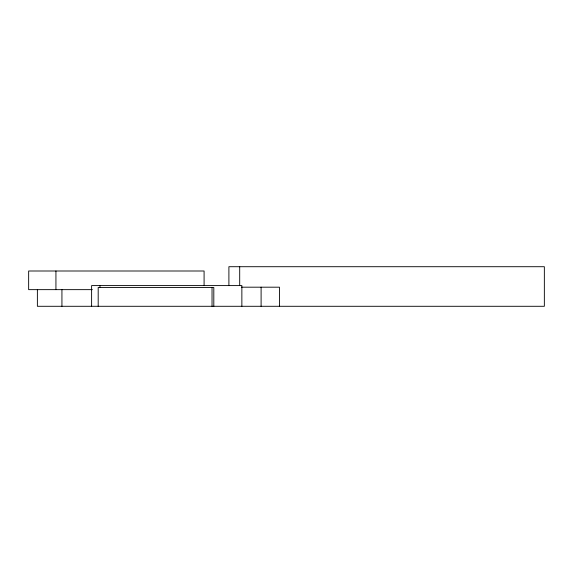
<?xml version="1.0" encoding="UTF-8"?>
<svg xmlns="http://www.w3.org/2000/svg" width="573" height="573" viewBox="0 0 573 573"><rect width="100%" height="100%" fill="white"/><g stroke="black" fill="none" stroke-linecap="round" stroke-linejoin="round"><path stroke-width="0.86" d="M241.448 287.188L279.445 287.188L279.445 306.29M92.353 289.644L28.65 289.644L28.65 271L204.088 271L204.088 285.211M261.102 287.188L261.102 306.29M241.863 306.29L241.863 285.59L91.608 285.59L91.608 306.29M239.7 266.71L239.7 285.411M228.899 285.232L228.899 266.71L544.35 266.71L544.35 306.29L37.381 306.29L37.381 289.644M213.808 306.29L213.808 287.496L98.191 287.496L98.191 306.29M212.031 287.496L212.031 306.29M99.967 285.59L99.967 287.496M61.934 289.644L61.934 306.29M55.932 271L55.932 289.644"/></g></svg>
